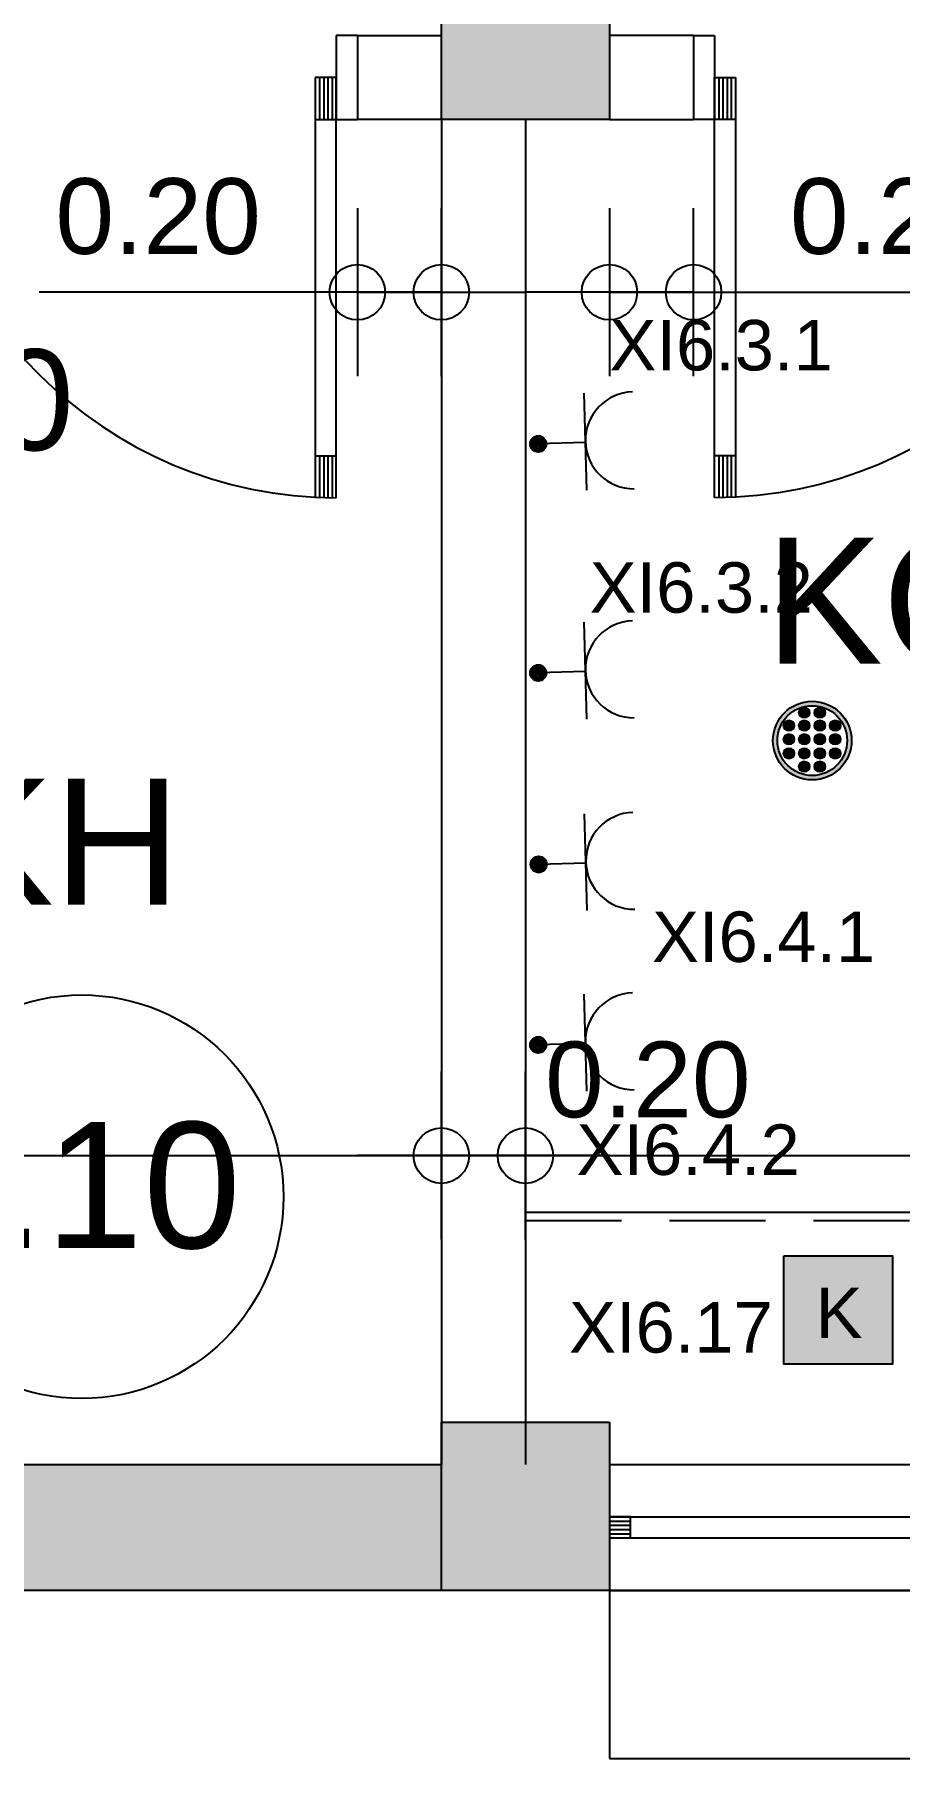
# Model space of a CAD drawing. Header units: metres. Extents: x 0 to 132, y -109 to 310.
# Drawn here: x 17.45 to 19.508, y 13.783 to 17.885 of the extents above; entities that cross this region are included whole.
import ezdxf

# ---------------------------------------------------------------- set-up
doc = ezdxf.new("R2010")
doc.units = ezdxf.units.M
doc.header["$LTSCALE"] = 0.036
doc.linetypes.add('DASHED2', pattern=[9.525, 6.35, -3.175])
doc.layers.get('0').update_dxf_attribs({"color": 252})
doc.layers.get('Defpoints').update_dxf_attribs({"color": 252})
for name, color, linetype in [('arxitektonika', 254, 'Continuous'), ('DIMBLK', 252, 'Continuous'), ('electext', 20, 'Continuous'), ('HLEK-SYMBOL', 3, 'Continuous'), ('HLEK_FL001_SYMBOLS', 230, 'Continuous'), ('mihanologika text', 20, 'Continuous'), ('Parathira', 252, 'Continuous')]:
    doc.layers.add(name, color=color, linetype=linetype)
doc.layers.add('electrika', color=160, linetype='Continuous', lineweight=0)
doc.styles.add('COMU-N', font='arial.ttf')
doc.styles.get("Standard").update_dxf_attribs({"font": 'arial.ttf'})
doc.dimstyles.new('CADWDOT', dxfattribs={"dimscale": 0.1, "dimtxt": 1.8, "dimasz": 0.08, "dimexe": 2, "dimexo": 0, "dimgap": 0.09, "dimtad": 0, "dimrnd": 0.001, "dimzin": 0, "dimdsep": 46, "dimtxsty": 'Standard', "dimblk1": 'ARTDIM', "dimblk2": 'ARTDIM', "dimsah": 1, "dimcen": 0.09, "dimdle": 0.05, "dimse1": 1, "dimse2": 1, "dimadec": 0, "dimazin": 0, "dimtfac": 1, "dimtmove": 0, "dimatfit": 3, "dimldrblk": 'ARTDIM', "dimfxl": 2, "dimtvp": 0.9999, "dimtolj": 1, "dimtzin": 0, "dimarcsym": 0})

# ---------------------------------------------------------------- blocks, each defined once
blk = doc.blocks.new('A$C3D465094')
at = {"layer": 'Parathira'}
for p, q in [((0.175, 0), (0.175, -3.2)), ((0.225, 0), (0.175, 0)), ((0.175, 0), (0.175, -0.05)), ((0.185, 0), (0.185, -0.05)), ((0.195, 0), (0.195, -0.05)), ((0.205, 0), (0.205, -0.05)), ((0.215, 0), (0.215, -0.05)), ((0.225, 0), (0.225, -3.2)), ((0.225, -0.05), (0.225, 0)), ((0.175, -0.05), (0.225, -0.05)), ((0.225, -0.775), (0.175, -0.775)), ((0.175, -0.775), (0.175, -0.825)), ((0.185, -0.775), (0.185, -0.825)), ((0.195, -0.775), (0.195, -0.825)), ((0.205, -0.775), (0.205, -0.825)), ((0.215, -0.775), (0.215, -0.825)), ((0.225, -0.825), (0.225, -0.775)), ((0.175, -0.825), (0.225, -0.825)), ((0.225, -1.575), (0.175, -1.575)), ((0.175, -1.575), (0.175, -1.625)), ((0.185, -1.575), (0.185, -1.625)), ((0.195, -1.575), (0.195, -1.625)), ((0.205, -1.575), (0.205, -1.625)), ((0.215, -1.575), (0.215, -1.625)), ((0.225, -1.625), (0.225, -1.575)), ((0.175, -1.625), (0.225, -1.625)), ((0.225, -2.375), (0.175, -2.375)), ((0.175, -2.375), (0.175, -2.425)), ((0.185, -2.375), (0.185, -2.425)), ((0.195, -2.375), (0.195, -2.425)), ((0.205, -2.375), (0.205, -2.425)), ((0.215, -2.375), (0.215, -2.425)), ((0.225, -2.425), (0.225, -2.375)), ((0.175, -2.425), (0.225, -2.425)), ((0.225, -3.15), (0.175, -3.15)), ((0.175, -3.15), (0.175, -3.2)), ((0.185, -3.15), (0.185, -3.2)), ((0.195, -3.15), (0.195, -3.2)), ((0.205, -3.15), (0.205, -3.2)), ((0.215, -3.15), (0.215, -3.2)), ((0.225, -3.2), (0.225, -3.15)), ((0.175, -3.2), (0.225, -3.2))]:
    blk.add_line(p, q, dxfattribs=at)
blk = doc.blocks.new('A$C16DE0479')
at = {"layer": 'Parathira'}
for p, q in [((-1.1, 0), (-1.05, 0)), ((-1.05, 0), (-1.05, -0.2)), ((-0.05, 0), (-0.05, -0.2)), ((0, 0), (-0.05, 0)), ((-0.1, -0.1), (-0.1, -1.0987)), ((-0.05, -0.1), (-0.1, -0.1)), ((-0.09, -0.1), (-0.09, -0.2)), ((-0.08, -0.1), (-0.08, -0.2)), ((-0.07, -0.1), (-0.07, -0.2)), ((-0.06, -0.1), (-0.06, -0.2)), ((-0.05, -1.1), (-0.05, -0.1)), ((-1.05, -0.2), (-1.1, -0.2)), ((-0.1, -0.2), (-0.05, -0.2)), ((-0.05, -0.2), (0, -0.2)), ((-0.1, -1), (-0.05, -1)), ((-0.09, -1), (-0.09, -1.0992)), ((-0.08, -1), (-0.08, -1.0995)), ((-0.07, -1), (-0.07, -1.0998)), ((-0.06, -1), (-0.06, -1.0999))]:
    blk.add_line(p, q, dxfattribs=at)
blk.add_arc((-0.05, -0.1), 1, 180, 270, dxfattribs=at)
blk = doc.blocks.new('ARTDIM')
at = {"layer": 'DIMBLK'}
for p, q in [((0, -24.9975), (0, 24.9975)), ((-24.9975, 0), (24.9975, 0))]:
    blk.add_line(p, q, dxfattribs=at)
blk.add_circle((0, 0), 8.25, dxfattribs=at)
blk = doc.blocks.new('*D294')
at = {"layer": 'arxitektonika', "color": 0, "lineweight": -2}
for p, q in [((18.2182, 17.272), (17.4609, 17.272)), ((18.4102, 17.272), (18.2262, 17.272))]:
    blk.add_line(p, q, dxfattribs=at)
at = {"layer": 'Defpoints', "color": 0, "transparency": 16777216}
for p in [(18.2182, 17.272), (18.2182, 16.4623), (18.4182, 16.4623)]:
    blk.add_point(p, dxfattribs=at)
at = {"layer": 'arxitektonika', "color": 0, "lineweight": -2, "xscale": 0.008, "yscale": 0.008, "zscale": 0.008, "rotation": 180}
blk.add_blockref('ARTDIM', (18.2182, 17.272), dxfattribs=at)
at = {"layer": 'arxitektonika', "color": 0, "lineweight": -2, "xscale": 0.008, "yscale": 0.008, "zscale": 0.008}
blk.add_blockref('ARTDIM', (18.4182, 17.272), dxfattribs=at)
at = {"layer": 'arxitektonika', "color": 0, "insert": (17.7442, 17.452), "char_height": 0.18, "attachment_point": 5}
blk.add_mtext('\\A1;0.20', dxfattribs=at)
blk = doc.blocks.new('*D295')
at = {"layer": 'arxitektonika', "color": 0, "lineweight": -2}
for p, q in [((18.8262, 17.272), (19.0102, 17.272)), ((19.0182, 17.272), (19.7755, 17.272))]:
    blk.add_line(p, q, dxfattribs=at)
at = {"layer": 'Defpoints', "color": 0, "transparency": 16777216}
for p in [(19.0182, 17.272), (18.8182, 16.499), (19.0182, 16.499)]:
    blk.add_point(p, dxfattribs=at)
at = {"layer": 'arxitektonika', "color": 0, "lineweight": -2, "xscale": 0.008, "yscale": 0.008, "zscale": 0.008, "rotation": 180}
blk.add_blockref('ARTDIM', (18.8182, 17.272), dxfattribs=at)
at = {"layer": 'arxitektonika', "color": 0, "lineweight": -2, "xscale": 0.008, "yscale": 0.008, "zscale": 0.008}
blk.add_blockref('ARTDIM', (19.0182, 17.272), dxfattribs=at)
at = {"layer": 'arxitektonika', "color": 0, "insert": (19.4922, 17.452), "char_height": 0.18, "attachment_point": 5}
blk.add_mtext('\\A1;0.20', dxfattribs=at)
blk = doc.blocks.new('*D296')
at = {"layer": 'arxitektonika', "color": 0, "lineweight": -2}
blk.add_line((15.2262, 15.2176), (18.4102, 15.2176), dxfattribs=at)
at = {"layer": 'Defpoints', "color": 0, "transparency": 16777216}
for p in [(15.2182, 16.508), (18.4182, 16.508), (18.4182, 15.2176)]:
    blk.add_point(p, dxfattribs=at)
at = {"layer": 'arxitektonika', "color": 0, "lineweight": -2, "xscale": 0.008, "yscale": 0.008, "zscale": 0.008, "rotation": 180}
blk.add_blockref('ARTDIM', (15.2182, 15.2176), dxfattribs=at)
at = {"layer": 'arxitektonika', "color": 0, "lineweight": -2, "xscale": 0.008, "yscale": 0.008, "zscale": 0.008}
blk.add_blockref('ARTDIM', (18.4182, 15.2176), dxfattribs=at)
at = {"layer": 'arxitektonika', "color": 0, "insert": (16.8182, 15.3976), "char_height": 0.18, "attachment_point": 5}
blk.add_mtext('\\A1;3.20', dxfattribs=at)
blk = doc.blocks.new('*D297')
at = {"layer": 'arxitektonika', "color": 0, "lineweight": -2}
for p, q in [((18.4262, 15.2176), (18.6102, 15.2176)), ((18.6182, 15.2176), (19.1927, 15.2176))]:
    blk.add_line(p, q, dxfattribs=at)
at = {"layer": 'Defpoints', "color": 0, "transparency": 16777216}
for p in [(18.4182, 16.358), (18.6182, 16.358), (18.6182, 15.2176)]:
    blk.add_point(p, dxfattribs=at)
at = {"layer": 'arxitektonika', "color": 0, "lineweight": -2, "xscale": 0.008, "yscale": 0.008, "zscale": 0.008, "rotation": 180}
blk.add_blockref('ARTDIM', (18.4182, 15.2176), dxfattribs=at)
at = {"layer": 'arxitektonika', "color": 0, "lineweight": -2, "xscale": 0.008, "yscale": 0.008, "zscale": 0.008}
blk.add_blockref('ARTDIM', (18.6182, 15.2176), dxfattribs=at)
at = {"layer": 'arxitektonika', "color": 0, "insert": (18.9095, 15.3976), "char_height": 0.18, "attachment_point": 5}
blk.add_mtext('\\A1;0.20', dxfattribs=at)
blk = doc.blocks.new('*D298')
at = {"layer": 'arxitektonika', "color": 0, "lineweight": -2}
blk.add_line((18.6262, 15.2176), (22.0102, 15.2176), dxfattribs=at)
at = {"layer": 'Defpoints', "color": 0, "transparency": 16777216}
for p in [(18.6182, 16.358), (22.0182, 16.358), (22.0182, 15.2176)]:
    blk.add_point(p, dxfattribs=at)
at = {"layer": 'arxitektonika', "color": 0, "lineweight": -2, "xscale": 0.008, "yscale": 0.008, "zscale": 0.008, "rotation": 180}
blk.add_blockref('ARTDIM', (18.6182, 15.2176), dxfattribs=at)
at = {"layer": 'arxitektonika', "color": 0, "lineweight": -2, "xscale": 0.008, "yscale": 0.008, "zscale": 0.008}
blk.add_blockref('ARTDIM', (22.0182, 15.2176), dxfattribs=at)
at = {"layer": 'arxitektonika', "color": 0, "insert": (20.3182, 15.3976), "char_height": 0.18, "attachment_point": 5}
blk.add_mtext('\\A1;3.40', dxfattribs=at)
blk = doc.blocks.new('gJ6_a14')
at = {"linetype": 'Continuous'}
for p, q in [((-0.1176, 0.1119), (0.113, 0.1119)), ((0, 0.1119), (0, 0))]:
    blk.add_line(p, q, dxfattribs=at)
blk.add_arc((-0.0023, 0.2279), 0.1153, 180, 358.9566, dxfattribs=at)
blk = doc.blocks.new('*X789')
at = {"color": 0}
for p, q in [((15.598, 2.587), (15.737, 2.727)), ((15.598, 2.622), (15.702, 2.727)), ((15.604, 2.646), (15.605, 2.647)), ((15.605, 2.559), (15.765, 2.719)), ((15.609, 2.652), (15.618, 2.66)), ((15.614, 2.621), (15.623, 2.63)), ((15.617, 2.536), (15.789, 2.707)), ((15.623, 2.665), (15.631, 2.674)), ((15.627, 2.634), (15.636, 2.643)), ((15.633, 2.516), (15.808, 2.691)), ((15.636, 2.678), (15.645, 2.687)), ((15.64, 2.647), (15.649, 2.656)), ((15.649, 2.691), (15.658, 2.7)), ((15.653, 2.501), (15.824, 2.672)), ((15.654, 2.66), (15.662, 2.669)), ((15.658, 2.63), (15.667, 2.638)), ((15.662, 2.705), (15.671, 2.714)), ((15.667, 2.674), (15.676, 2.683)), ((15.671, 2.643), (15.68, 2.652)), ((15.676, 2.718), (15.678, 2.721)), ((15.676, 2.489), (15.836, 2.648)), ((15.68, 2.687), (15.689, 2.696)), ((15.685, 2.656), (15.693, 2.665)), ((15.689, 2.625), (15.698, 2.634)), ((15.693, 2.7), (15.702, 2.709)), ((15.698, 2.669), (15.707, 2.678)), ((15.702, 2.638), (15.711, 2.647)), ((15.707, 2.714), (15.715, 2.722)), ((15.711, 2.683), (15.72, 2.691)), ((15.715, 2.652), (15.724, 2.66)), ((15.72, 2.727), (15.721, 2.728)), ((15.72, 2.621), (15.729, 2.63)), ((15.724, 2.696), (15.733, 2.705)), ((15.729, 2.665), (15.738, 2.674)), ((15.733, 2.634), (15.742, 2.643)), ((15.738, 2.709), (15.746, 2.718)), ((15.742, 2.678), (15.751, 2.687)), ((15.746, 2.647), (15.755, 2.656)), ((15.751, 2.722), (15.752, 2.724)), ((15.755, 2.691), (15.764, 2.7)), ((15.76, 2.66), (15.768, 2.669)), ((15.764, 2.63), (15.773, 2.638)), ((15.768, 2.705), (15.777, 2.714)), ((15.773, 2.674), (15.782, 2.683)), ((15.777, 2.643), (15.786, 2.652)), ((15.786, 2.687), (15.795, 2.696)), ((15.791, 2.656), (15.799, 2.665)), ((15.795, 2.625), (15.804, 2.634)), ((15.804, 2.669), (15.813, 2.678)), ((15.808, 2.638), (15.817, 2.647)), ((15.822, 2.652), (15.83, 2.66)), ((15.826, 2.621), (15.835, 2.63)), ((15.839, 2.634), (15.84, 2.635)), ((15.601, 2.607), (15.609, 2.616)), ((15.605, 2.577), (15.614, 2.585)), ((15.611, 2.547), (15.618, 2.554)), ((15.618, 2.59), (15.627, 2.599)), ((15.623, 2.559), (15.631, 2.568)), ((15.627, 2.528), (15.636, 2.537)), ((15.631, 2.603), (15.64, 2.612)), ((15.636, 2.572), (15.645, 2.581)), ((15.64, 2.541), (15.649, 2.55)), ((15.645, 2.616), (15.654, 2.625)), ((15.645, 2.51), (15.654, 2.519)), ((15.649, 2.585), (15.658, 2.594)), ((15.654, 2.554), (15.662, 2.563)), ((15.658, 2.523), (15.667, 2.532)), ((15.662, 2.599), (15.671, 2.607)), ((15.664, 2.494), (15.671, 2.501)), ((15.667, 2.568), (15.676, 2.577)), ((15.671, 2.537), (15.68, 2.546)), ((15.676, 2.612), (15.685, 2.621)), ((15.676, 2.506), (15.685, 2.515)), ((15.68, 2.581), (15.689, 2.59)), ((15.685, 2.55), (15.693, 2.559)), ((15.689, 2.519), (15.698, 2.528)), ((15.693, 2.594), (15.702, 2.603)), ((15.693, 2.488), (15.702, 2.497)), ((15.698, 2.563), (15.707, 2.572)), ((15.702, 2.532), (15.711, 2.541)), ((15.705, 2.482), (15.843, 2.62)), ((15.707, 2.607), (15.715, 2.616)), ((15.707, 2.501), (15.715, 2.51)), ((15.711, 2.577), (15.72, 2.585)), ((15.715, 2.546), (15.724, 2.554)), ((15.72, 2.515), (15.729, 2.523)), ((15.724, 2.59), (15.733, 2.599)), ((15.724, 2.484), (15.733, 2.493)), ((15.729, 2.559), (15.738, 2.568)), ((15.733, 2.528), (15.742, 2.537)), ((15.738, 2.603), (15.746, 2.612)), ((15.738, 2.497), (15.746, 2.506)), ((15.741, 2.482), (15.842, 2.584)), ((15.742, 2.572), (15.751, 2.581)), ((15.746, 2.541), (15.755, 2.55)), ((15.751, 2.616), (15.76, 2.625)), ((15.751, 2.51), (15.76, 2.519)), ((15.755, 2.585), (15.764, 2.594)), ((15.76, 2.554), (15.768, 2.563)), ((15.764, 2.523), (15.773, 2.532)), ((15.768, 2.599), (15.777, 2.607)), ((15.768, 2.493), (15.777, 2.501)), ((15.773, 2.568), (15.782, 2.577)), ((15.777, 2.537), (15.786, 2.546)), ((15.782, 2.612), (15.791, 2.621)), ((15.782, 2.506), (15.791, 2.515)), ((15.786, 2.581), (15.795, 2.59)), ((15.791, 2.55), (15.799, 2.559)), ((15.795, 2.519), (15.804, 2.528)), ((15.799, 2.594), (15.808, 2.603)), ((15.804, 2.563), (15.813, 2.572)), ((15.808, 2.532), (15.817, 2.541)), ((15.813, 2.607), (15.822, 2.616)), ((15.817, 2.577), (15.826, 2.585)), ((15.822, 2.546), (15.83, 2.554)), ((15.83, 2.59), (15.839, 2.599)), ((15.835, 2.559), (15.835, 2.56)), ((15.844, 2.603), (15.844, 2.603))]:
    blk.add_line(p, q, dxfattribs=at)
blk = doc.blocks.new('GJ6_A78')
at = {"layer": 'HLEK-SYMBOL', "color": 0, "linetype": 'Continuous'}
blk.add_circle((0, 0), 0.0989, dxfattribs=at)
at = {"layer": 'HLEK-SYMBOL', "color": 0, "xscale": 0.8, "yscale": 0.8, "zscale": 0.8}
blk.add_blockref('*X789', (-12.576, -2.084), dxfattribs=at)
blk = doc.blocks.new('priza')
at = {"layer": 'HLEK_FL001_SYMBOLS', "rotation": 180}
blk.add_blockref('gJ6_a14', (87.4, -100.4952), dxfattribs=at)
at = {"layer": 'HLEK_FL001_SYMBOLS', "xscale": 0.1951472641207488, "yscale": 0.1951472641207488, "zscale": 0.1951472641207488}
blk.add_blockref('GJ6_A78', (87.4, -100.4953), dxfattribs=at)
blk = doc.blocks.new('led downlight 26W xoneyto 18cm')
at = {"layer": 'HLEK_FL001_SYMBOLS'}
h = blk.add_hatch(color=256, dxfattribs=at)
h.paths.add_polyline_path([(45.0105, 62.6523, 1), (45.1976, 62.6523, 1)])
h.paths.add_polyline_path([(45.1872, 62.6523, 1), (45.0209, 62.6523, 1)], flags=16)
at = {"layer": 'HLEK_FL001_SYMBOLS', "linetype": 'Continuous', "lineweight": 0}
h = blk.add_hatch(color=11, dxfattribs=at)
h.dxf.hatch_style = 1
h.paths.add_polyline_path([(45.0985, 62.7188, 1), (45.0716, 62.7188, 1)])
h = blk.add_hatch(color=11, dxfattribs=at)
h.dxf.hatch_style = 1
h.paths.add_polyline_path([(45.1355, 62.7188, 1), (45.1087, 62.7188, 1)])
h = blk.add_hatch(color=11, dxfattribs=at)
h.dxf.hatch_style = 1
h.paths.add_polyline_path([(45.062, 62.688, 1), (45.0351, 62.688, 1)])
h = blk.add_hatch(color=11, dxfattribs=at)
h.dxf.hatch_style = 1
h.paths.add_polyline_path([(45.0985, 62.688, 1), (45.0716, 62.688, 1)])
h = blk.add_hatch(color=11, dxfattribs=at)
h.dxf.hatch_style = 1
h.paths.add_polyline_path([(45.1355, 62.688, 1), (45.1087, 62.688, 1)])
h = blk.add_hatch(color=11, dxfattribs=at)
h.dxf.hatch_style = 1
h.paths.add_polyline_path([(45.172, 62.688, 1), (45.1452, 62.688, 1)])
h = blk.add_hatch(color=11, dxfattribs=at)
h.dxf.hatch_style = 1
h.paths.add_polyline_path([(45.062, 62.6556, 1), (45.0351, 62.6556, 1)])
h = blk.add_hatch(color=11, dxfattribs=at)
h.dxf.hatch_style = 1
h.paths.add_polyline_path([(45.0985, 62.6556, 1), (45.0716, 62.6556, 1)])
h = blk.add_hatch(color=11, dxfattribs=at)
h.dxf.hatch_style = 1
h.paths.add_polyline_path([(45.1355, 62.6556, 1), (45.1087, 62.6556, 1)])
h = blk.add_hatch(color=11, dxfattribs=at)
h.dxf.hatch_style = 1
h.paths.add_polyline_path([(45.172, 62.6556, 1), (45.1452, 62.6556, 1)])
h = blk.add_hatch(color=11, dxfattribs=at)
h.dxf.hatch_style = 1
h.paths.add_polyline_path([(45.062, 62.6219, 1), (45.0351, 62.6219, 1)])
h = blk.add_hatch(color=11, dxfattribs=at)
h.dxf.hatch_style = 1
h.paths.add_polyline_path([(45.0985, 62.6219, 1), (45.0716, 62.6219, 1)])
h = blk.add_hatch(color=11, dxfattribs=at)
h.dxf.hatch_style = 1
h.paths.add_polyline_path([(45.0985, 62.5906, 1), (45.0716, 62.5906, 1)])
h = blk.add_hatch(color=11, dxfattribs=at)
h.dxf.hatch_style = 1
h.paths.add_polyline_path([(45.1355, 62.6219, 1), (45.1087, 62.6219, 1)])
h = blk.add_hatch(color=11, dxfattribs=at)
h.dxf.hatch_style = 1
h.paths.add_polyline_path([(45.1355, 62.5906, 1), (45.1087, 62.5906, 1)])
h = blk.add_hatch(color=11, dxfattribs=at)
h.dxf.hatch_style = 1
h.paths.add_polyline_path([(45.172, 62.6219, 1), (45.1452, 62.6219, 1)])
at = {"layer": 'HLEK_FL001_SYMBOLS'}
for radius in [0.0936, 0.0831]:
    blk.add_circle((45.1041, 62.6523), radius, dxfattribs=at)
at = {"layer": 'HLEK_FL001_SYMBOLS', "linetype": 'Continuous', "lineweight": 0}
for centre in [(45.0851, 62.7188), (45.1221, 62.7188), (45.0486, 62.688), (45.0851, 62.688), (45.1221, 62.688), (45.1586, 62.688), (45.0486, 62.6556), (45.0851, 62.6556), (45.1221, 62.6556), (45.1586, 62.6556), (45.0486, 62.6219), (45.0851, 62.6219), (45.0851, 62.5906), (45.1221, 62.6219), (45.1221, 62.5906), (45.1586, 62.6219)]:
    blk.add_circle(centre, 0.0134, dxfattribs=at)
blk = doc.blocks.new('paroxi kouzinas')
at = {"layer": 'HLEK_FL001_SYMBOLS'}
blk.add_hatch(color=11, dxfattribs=at).paths.add_polyline_path([(2284.1834, 1256.7235), (2284.0114, 1256.7235), (2284.0114, 1256.5516), (2284.1834, 1256.5516)])
blk.add_lwpolyline([(2284.0114, 1256.7235), (2284.1834, 1256.7235), (2284.1834, 1256.5516), (2284.0114, 1256.5516)], close=True, dxfattribs=at)
blk.add_text('K', height=0.08, dxfattribs=at).set_placement((2284.0616, 1256.5929))

msp = doc.modelspace()

# ---------------------------------------------------------------- hatches: boundary and pattern name
at = {"layer": 'arxitektonika'}
for points in [[(18.4182, 17.683), (18.8182, 17.683), (18.8182, 18.283), (18.4182, 18.283)], [(18.8182, 14.583), (18.4182, 14.583), (18.4182, 14.183), (18.8182, 14.183)], [(16.8182, 14.483), (16.8182, 14.183), (18.4182, 14.183), (18.4182, 14.483)]]:
    msp.add_hatch(color=256, dxfattribs=at).paths.add_polyline_path(points)

# ---------------------------------------------------------------- linework, layer by layer
for p, q in [((18.4182, 17.683), (18.4182, 18.283)), ((18.8182, 18.283), (18.8182, 17.683)), ((18.2182, 17.883), (18.2182, 17.683)), ((18.2182, 17.883), (18.4182, 17.883)), ((19.0182, 17.883), (18.8182, 17.883)), ((19.0182, 17.883), (19.0182, 17.683)), ((18.4182, 17.683), (18.2182, 17.683)), ((18.4182, 17.683), (18.4182, 14.483)), ((18.8182, 17.683), (18.4182, 17.683)), ((18.6182, 17.683), (18.6182, 14.483)), ((18.8182, 17.683), (19.0182, 17.683)), ((18.6182, 15.083), (21.4182, 15.083)), ((18.4182, 14.183), (18.4182, 14.583)), ((18.4182, 14.583), (18.8182, 14.583)), ((18.8182, 14.583), (18.8182, 14.183)), ((16.8182, 14.483), (18.4182, 14.483)), ((18.8182, 14.483), (22.0182, 14.483)), ((18.4182, 14.183), (16.8182, 14.183)), ((18.8182, 14.183), (18.4182, 14.183)), ((18.8182, 14.183), (18.8182, 13.783)), ((18.8182, 14.183), (22.0182, 14.183)), ((18.8182, 13.783), (22.0182, 13.783))]:
    msp.add_line(p, q, dxfattribs=at)
at = {"layer": 'arxitektonika', "linetype": 'DASHED2'}
msp.add_line((18.6182, 15.063), (21.4382, 15.063), dxfattribs=at)
at = {"layer": 'arxitektonika'}
msp.add_lwpolyline([(22.0182, 47.283), (33.2182, 47.283), (33.2182, 32.883), (35.2182, 32.883), (35.2182, 33.083), (35.6182, 33.083), (40.8182, 27.783), (40.8182, 25.383), (55.1182, 25.383), (55.1182, 14.183), (11.4182, 14.183), (11.4182, 25.383), (22.0182, 25.383)], close=True, dxfattribs=at)
msp.add_circle((17.5623, 15.1198), 0.48, dxfattribs=at)

# ---------------------------------------------------------------- block references
msp.add_blockref('A$C16DE0479', (18.2182, 17.883), dxfattribs=at)
at = {"layer": 'arxitektonika', "xscale": -1}
msp.add_blockref('A$C16DE0479', (19.0182, 17.883), dxfattribs=at)
at = {"layer": 'arxitektonika', "rotation": 90}
msp.add_blockref('A$C3D465094', (18.8182, 14.133), dxfattribs=at)
at = {"layer": 'electrika', "xscale": 1.5, "yscale": 1.5, "zscale": 1.5}
msp.add_blockref('paroxi kouzinas', (-3406.7837, -1870.1059), dxfattribs=at)
at = {"layer": 'HLEK_FL001_SYMBOLS', "rotation": 91.57430323900462}
for p in [(-79.4076, -73.2169), (-79.4076, -73.7617), (-79.4065, -74.2175), (-79.4076, -74.647)]:
    msp.add_blockref('priza', p, dxfattribs=at)
at = {"layer": 'HLEK_FL001_SYMBOLS', "linetype": 'Continuous', "lineweight": 0}
msp.add_blockref('led downlight 26W xoneyto 18cm', (-25.8033, -46.4472), dxfattribs=at)

# ---------------------------------------------------------------- texts
at = {"layer": 'arxitektonika', "style": 'COMU-N'}
for s, p in [('ΚΟΥΖΙΝΑ', (19.1892, 16.388)), ('ΑΠΟΘΗΚΗ', (15.6793, 15.8148)), ('0.10', (17.1258, 14.9974))]:
    msp.add_text(s, height=0.3, dxfattribs=at).set_placement(p)
at = {"layer": 'electext'}
msp.add_text('ΧΙ.10', height=0.24, dxfattribs=at).set_placement((16.7611, 16.8961))
at = {"layer": 'electext', "insert": (18.7221, 14.8689), "char_height": 0.12, "attachment_point": 1}
msp.add_mtext_dynamic_manual_height_columns('XI6.17', width=0.129778, gutter_width=0.6, heights=[0], dxfattribs=at)
at = {"layer": 'mihanologika text', "char_height": 0.12, "attachment_point": 1}
for s, width, insert in [('XI6.3.1', 0.05, (18.8182, 17.206)), ('XI6.3.2', 0.31973, (18.771, 16.6295)), ('XI6.4.1', 0.349703, (18.9194, 15.7984)), ('XI6.4.2', 0.189841, (18.7399, 15.2917))]:
    msp.add_mtext_dynamic_manual_height_columns(s, width=width, gutter_width=0.6, heights=[0], dxfattribs=dict(at, insert=insert))

# ---------------------------------------------------------------- dimensions: what is measured, and where the dimension line sits
at = {"layer": 'arxitektonika'}
for base, p1, p2, picture, middle in [((18.2182, 17.272), (18.4182, 16.4623), (18.2182, 16.4623), '*D294', (17.7442, 17.272)), ((19.0182, 17.272), (18.8182, 16.499), (19.0182, 16.499), '*D295', (19.4922, 17.272))]:
    dim = msp.add_linear_dim(base=base, p1=p1, p2=p2, dimstyle='CADWDOT', dxfattribs=at)
    dim.commit()
    dim.dimension.update_dxf_attribs({"geometry": picture, "text_midpoint": middle, "dimtype": 160})
for base, p1, p2, picture, middle in [((18.4182, 15.2176), (15.2182, 16.508), (18.4182, 16.508), '*D296', (16.8182, 15.3976)), ((18.6182, 15.2176), (18.4182, 16.358), (18.6182, 16.358), '*D297', (18.9095, 15.3976)), ((22.0182, 15.2176), (18.6182, 16.358), (22.0182, 16.358), '*D298', (20.3182, 15.3976))]:
    dim = msp.add_linear_dim(base=base, p1=p1, p2=p2, dimstyle='CADWDOT', dxfattribs=at)
    dim.commit()
    dim.dimension.update_dxf_attribs({"geometry": picture, "text_midpoint": middle})

doc.saveas('drawing.dxf')
